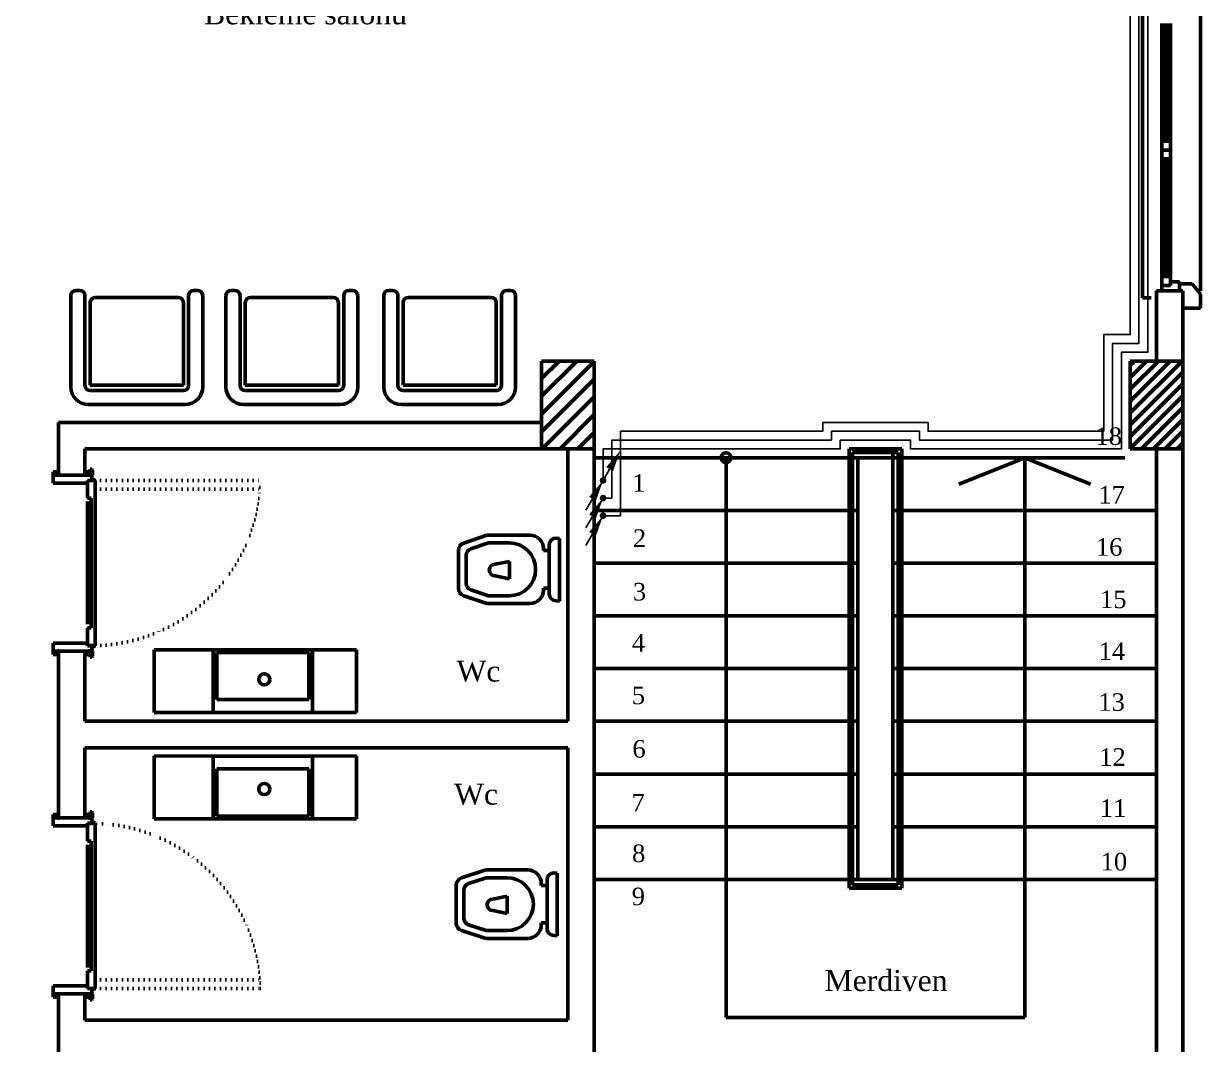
# Model space of a CAD drawing. Header units: millimetres. Extents: x 2046 to 14753, y 2361 to 29276.
# Drawn here: x 7381 to 8051, y 18442 to 19023 of the extents above; entities that cross this region are included whole.
import ezdxf

# ---------------------------------------------------------------- set-up
doc = ezdxf.new("R2010")
doc.units = ezdxf.units.MM
doc.linetypes.add('ACAD_ISO07W100', pattern=[3, 0, -3])
doc.layers.add('A.O. DUVAR', color=7, linetype='Continuous', lineweight=50)
for name, color, linetype in [('BLK-DATA', 2, 'Continuous'), ('telefon', 6, 'Continuous'), ('tv', 4, 'Continuous')]:
    doc.layers.add(name, color=color, linetype=linetype)
doc.styles.add('A.O. MALZEME', font='times.ttf', dxfattribs={"height": 10})

msp = doc.modelspace()

# ---------------------------------------------------------------- linework, layer by layer
at = {"layer": 'A.O. DUVAR'}
for p, q in [((8018.152, 18866.858), (8018.152, 19034.858)), ((8018.152, 18866.858), (8018.152, 19034.858)), ((8051.152, 18870.843), (8051.152, 19032.873)), ((8051.152, 18870.843), (8051.152, 19032.873)), ((8029.152, 19022.858), (8029.152, 18955.858)), ((8029.152, 19022.858), (8029.152, 18955.858)), ((8030.652, 19022.858), (8030.652, 18955.858)), ((8030.652, 19022.858), (8030.652, 18955.858)), ((8031.652, 19022.858), (8031.652, 18955.858)), ((8031.652, 19022.858), (8031.652, 18955.858)), ((8032.652, 19022.858), (8032.652, 18955.858)), ((8032.652, 19022.858), (8032.652, 18955.858)), ((8034.152, 18955.858), (8034.152, 19022.858)), ((8034.152, 18955.858), (8034.152, 19022.858)), ((8029.152, 18955.858), (8029.152, 18950.858)), ((8034.152, 18955.858), (8029.152, 18955.858)), ((8029.152, 18955.858), (8029.152, 18950.858)), ((8034.152, 18955.858), (8029.152, 18955.858)), ((8029.152, 18945.858), (8029.152, 18950.858)), ((8029.152, 18950.858), (8034.152, 18950.858)), ((8029.152, 18950.858), (8034.152, 18950.858)), ((8029.152, 18945.858), (8029.152, 18950.858)), ((8029.152, 18950.858), (8034.152, 18950.858)), ((8029.152, 18950.858), (8034.152, 18950.858)), ((8034.152, 18950.858), (8034.152, 18955.858)), ((8034.152, 18950.858), (8034.152, 18955.858)), ((8034.152, 18950.858), (8034.152, 18945.858)), ((8034.152, 18950.858), (8034.152, 18945.858)), ((8034.152, 18945.858), (8029.152, 18945.858)), ((8029.152, 18878.858), (8029.152, 18945.858)), ((8034.152, 18945.858), (8029.152, 18945.858)), ((8029.152, 18878.858), (8029.152, 18945.858)), ((8030.652, 18878.858), (8030.652, 18945.858)), ((8030.652, 18878.858), (8030.652, 18945.858)), ((8031.652, 18878.858), (8031.652, 18945.858)), ((8031.652, 18878.858), (8031.652, 18945.858)), ((8032.652, 18878.858), (8032.652, 18945.858)), ((8032.652, 18878.858), (8032.652, 18945.858)), ((8034.152, 18945.858), (8034.152, 18878.858)), ((8034.152, 18945.858), (8034.152, 18878.858)), ((8029.152, 18873.858), (8029.152, 18878.858)), ((8029.152, 18878.858), (8034.152, 18878.858)), ((8029.152, 18873.858), (8029.152, 18878.858)), ((8029.152, 18878.858), (8034.152, 18878.858)), ((8034.152, 18878.858), (8034.152, 18873.858)), ((8034.152, 18878.858), (8034.152, 18873.858)), ((8026.152, 18830.858), (8026.152, 18870.858)), ((8026.152, 18870.858), (8041.152, 18870.858)), ((8029.152, 18870.858), (8029.152, 18873.858)), ((8029.152, 18873.858), (8034.152, 18873.858)), ((8034.152, 18873.858), (8029.152, 18873.858)), ((8029.152, 18870.858), (8029.152, 18873.858)), ((8029.152, 18873.858), (8034.152, 18873.858)), ((8034.152, 18873.858), (8029.152, 18873.858)), ((8039.152, 18870.858), (8029.152, 18870.858)), ((8039.152, 18870.858), (8029.152, 18870.858)), ((8034.152, 18873.858), (8034.152, 18875.858)), ((8034.152, 18875.858), (8039.152, 18875.858)), ((8034.152, 18873.858), (8034.152, 18875.858)), ((8034.152, 18875.858), (8039.152, 18875.858)), ((8039.152, 18875.858), (8039.152, 18870.858)), ((8039.152, 18875.858), (8039.152, 18870.858)), ((8041.152, 18870.858), (8041.152, 18830.858)), ((8023.152, 18866.858), (8018.152, 18866.858)), ((8023.152, 18866.858), (8018.152, 18866.858)), ((7676.152, 18830.858), (7706.152, 18830.858)), ((7676.152, 18780.858), (7676.152, 18830.858)), ((7706.152, 18830.858), (7706.152, 18780.858)), ((8011.152, 18830.858), (8041.152, 18830.858)), ((8011.152, 18780.858), (8011.152, 18830.858)), ((8041.152, 18830.858), (8026.152, 18830.858)), ((8041.152, 18830.858), (8041.152, 18780.858)), ((7401.152, 18765.858), (7401.152, 18795.858)), ((7401.152, 18795.858), (7676.152, 18795.858)), ((7676.152, 18795.858), (7676.152, 18780.858)), ((7676.152, 18780.858), (7416.152, 18780.858)), ((7416.152, 18780.858), (7416.152, 18765.858)), ((7706.152, 18780.858), (7676.152, 18780.858)), ((7691.152, 18625.858), (7691.152, 18780.858)), ((7691.152, 18780.858), (7706.152, 18780.858)), ((7706.152, 18780.858), (7706.152, 18400.858)), ((7706.152, 18775.858), (7856.152, 18775.858)), ((7781.152, 18775.858), (7781.152, 18457.295)), ((7851.152, 18780.858), (7881.152, 18780.858)), ((7851.152, 18530.858), (7851.152, 18780.858)), ((7853.152, 18778.858), (7879.152, 18778.858)), ((7853.152, 18532.858), (7853.152, 18778.858)), ((7856.152, 18535.858), (7856.152, 18775.858)), ((7856.152, 18775.858), (7876.152, 18775.858)), ((7876.152, 18778.858), (7876.152, 18775.858)), ((7876.152, 18775.858), (7921.152, 18775.858)), ((7876.152, 18535.858), (7876.152, 18775.858)), ((7879.152, 18778.858), (7879.152, 18532.858)), ((7881.152, 18780.858), (7881.152, 18530.858)), ((7951.152, 18775.858), (7913.652, 18760.858)), ((7921.152, 18775.858), (8008.152, 18775.858)), ((7951.152, 18457.295), (7951.152, 18775.858)), ((7951.152, 18775.858), (7988.652, 18760.858)), ((8041.152, 18780.858), (8011.152, 18780.858)), ((8026.152, 18780.858), (8041.152, 18780.858)), ((8026.152, 18420.858), (8026.152, 18780.858)), ((8041.152, 18780.858), (8041.152, 18420.858)), ((7419.202, 18765.336), (7419.202, 18769.336)), ((7419.202, 18769.336), (7420.152, 18769.336)), ((7420.152, 18769.336), (7420.652, 18768.836)), ((7398.152, 18765.858), (7398.152, 18767.858)), ((7398.152, 18767.858), (7401.152, 18767.858)), ((7401.152, 18765.858), (7398.152, 18765.858)), ((7398.152, 18765.858), (7398.152, 18761.358)), ((7401.152, 18767.858), (7401.152, 18765.858)), ((7416.152, 18765.858), (7401.152, 18765.858)), ((7416.152, 18765.858), (7401.152, 18765.858)), ((7419.152, 18767.858), (7416.152, 18767.858)), ((7416.152, 18767.858), (7416.152, 18765.858)), ((7419.152, 18765.858), (7416.152, 18765.858)), ((7417.652, 18761.358), (7417.652, 18762.858)), ((7417.652, 18762.858), (7420.652, 18762.858)), ((7417.714, 18762.786), (7417.714, 18759.858)), ((7417.714, 18762.786), (7420.714, 18762.786)), ((7419.152, 18765.858), (7419.152, 18767.858)), ((7419.152, 18764.911), (7419.152, 18765.858)), ((7420.152, 18764.911), (7419.152, 18764.911)), ((7420.152, 18765.336), (7419.202, 18765.336)), ((7420.652, 18765.836), (7420.152, 18765.336)), ((7420.652, 18764.411), (7420.152, 18764.911)), ((7420.652, 18768.836), (7420.652, 18765.836)), ((7420.652, 18762.858), (7420.652, 18764.411)), ((7421.214, 18763.411), (7420.714, 18763.411)), ((7420.714, 18763.411), (7420.714, 18762.786)), ((7422.08, 18762.911), (7421.214, 18763.411)), ((7422.08, 18668.858), (7422.08, 18762.911)), ((7398.152, 18761.358), (7417.652, 18761.358)), ((7417.714, 18759.858), (7417.714, 18752.858)), ((7417.714, 18750.858), (7417.714, 18681.043)), ((7417.718, 18752.858), (7419.714, 18752.858)), ((7419.714, 18752.858), (7419.714, 18679.043)), ((7706.152, 18745.858), (7856.152, 18745.858)), ((7876.152, 18745.858), (7921.152, 18745.858)), ((7921.152, 18745.858), (8026.152, 18745.858)), ((7706.152, 18715.858), (7856.152, 18715.858)), ((7876.152, 18715.858), (7921.152, 18715.858)), ((7921.152, 18715.858), (8026.152, 18715.858)), ((7706.152, 18685.858), (7856.152, 18685.858)), ((7876.152, 18685.858), (7921.152, 18685.858)), ((7921.152, 18685.858), (8026.152, 18685.858)), ((7417.714, 18679.043), (7419.714, 18679.043)), ((7417.714, 18679.043), (7417.714, 18669.043)), ((7398.152, 18670.358), (7417.652, 18670.358)), ((7398.152, 18665.858), (7398.152, 18670.358)), ((7417.652, 18670.358), (7417.652, 18668.858)), ((7417.652, 18668.858), (7420.652, 18668.858)), ((7420.713, 18669.043), (7417.714, 18669.043)), ((7420.652, 18668.858), (7420.652, 18667.381)), ((7420.714, 18668.358), (7420.713, 18669.043)), ((7421.214, 18668.358), (7422.08, 18668.858)), ((7398.152, 18665.858), (7398.152, 18663.858)), ((7401.152, 18665.858), (7398.152, 18665.858)), ((7398.152, 18663.858), (7401.152, 18663.858)), ((7416.152, 18665.858), (7401.152, 18665.858)), ((7401.152, 18663.858), (7401.152, 18665.858)), ((7401.152, 18570.858), (7401.152, 18665.858)), ((7401.152, 18665.858), (7416.152, 18665.858)), ((7419.152, 18665.858), (7416.152, 18665.858)), ((7416.152, 18663.858), (7416.152, 18665.858)), ((7416.152, 18665.858), (7416.152, 18625.858)), ((7419.152, 18663.858), (7416.152, 18663.858)), ((7420.152, 18666.881), (7419.152, 18666.881)), ((7419.152, 18666.881), (7419.152, 18665.858)), ((7419.152, 18665.858), (7419.152, 18663.858)), ((7419.202, 18666.381), (7419.202, 18662.381)), ((7420.152, 18666.381), (7419.202, 18666.381)), ((7419.202, 18662.381), (7420.152, 18662.381)), ((7420.652, 18667.381), (7420.152, 18666.881)), ((7420.652, 18665.881), (7420.152, 18666.381)), ((7420.152, 18662.381), (7420.652, 18662.881)), ((7420.652, 18662.881), (7420.652, 18665.881)), ((7420.714, 18668.358), (7421.214, 18668.358)), ((7706.152, 18655.858), (7856.152, 18655.858)), ((7876.152, 18655.858), (7921.152, 18655.858)), ((7921.152, 18655.858), (8026.152, 18655.858)), ((7416.152, 18625.858), (7691.152, 18625.858)), ((7706.152, 18625.858), (7856.152, 18625.858)), ((7876.152, 18625.858), (7921.152, 18625.858)), ((7921.152, 18625.858), (8026.152, 18625.858)), ((7691.152, 18610.858), (7416.152, 18610.858)), ((7416.152, 18610.858), (7416.152, 18570.858)), ((7691.152, 18455.858), (7691.152, 18610.858)), ((7706.152, 18595.858), (7856.152, 18595.858)), ((7876.152, 18595.858), (7921.152, 18595.858)), ((7921.152, 18595.858), (8026.152, 18595.858)), ((7398.152, 18570.858), (7398.152, 18572.858)), ((7398.152, 18572.858), (7401.152, 18572.858)), ((7398.152, 18570.858), (7398.152, 18566.358)), ((7401.152, 18570.858), (7398.152, 18570.858)), ((7401.152, 18572.858), (7401.152, 18570.858)), ((7416.152, 18570.858), (7401.152, 18570.858)), ((7416.152, 18570.858), (7401.152, 18570.858)), ((7419.152, 18572.858), (7416.152, 18572.858)), ((7416.152, 18572.858), (7416.152, 18570.858)), ((7419.152, 18570.858), (7416.152, 18570.858)), ((7419.152, 18570.858), (7419.152, 18572.858)), ((7419.152, 18569.836), (7419.152, 18570.858)), ((7420.152, 18569.836), (7419.152, 18569.836)), ((7419.202, 18570.336), (7419.202, 18574.336)), ((7419.202, 18574.336), (7420.152, 18574.336)), ((7420.152, 18570.336), (7419.202, 18570.336)), ((7420.152, 18574.336), (7420.652, 18573.836)), ((7420.652, 18570.836), (7420.152, 18570.336)), ((7420.652, 18569.336), (7420.152, 18569.836)), ((7420.652, 18573.836), (7420.652, 18570.836)), ((7420.652, 18567.858), (7420.652, 18569.336)), ((7420.714, 18568.359), (7420.713, 18567.674)), ((7420.714, 18568.359), (7421.214, 18568.359)), ((7421.214, 18568.359), (7422.08, 18567.859)), ((7398.152, 18566.358), (7417.652, 18566.358)), ((7417.652, 18566.358), (7417.652, 18567.858)), ((7417.652, 18567.858), (7420.652, 18567.858)), ((7420.713, 18567.674), (7417.714, 18567.674)), ((7417.714, 18557.674), (7417.714, 18567.674)), ((7422.08, 18567.859), (7422.08, 18473.806)), ((7706.152, 18565.858), (7856.152, 18565.858)), ((7876.152, 18565.858), (7921.152, 18565.858)), ((7921.152, 18565.858), (8026.152, 18565.858)), ((7417.714, 18557.674), (7419.714, 18557.674)), ((7417.714, 18485.858), (7417.714, 18555.674)), ((7419.714, 18483.858), (7419.714, 18557.674)), ((7706.152, 18535.858), (7856.152, 18535.858)), ((7856.152, 18535.858), (7876.152, 18535.858)), ((7876.152, 18535.858), (8026.152, 18535.858)), ((7881.152, 18530.858), (7851.152, 18530.858)), ((7879.152, 18532.858), (7853.152, 18532.858)), ((7417.714, 18476.859), (7417.714, 18483.858)), ((7417.718, 18483.858), (7419.714, 18483.858)), ((7398.152, 18475.358), (7417.652, 18475.358)), ((7398.152, 18470.858), (7398.152, 18475.358)), ((7417.652, 18475.358), (7417.652, 18473.858)), ((7417.714, 18473.931), (7417.714, 18476.859)), ((7398.152, 18470.858), (7398.152, 18468.858)), ((7401.152, 18470.858), (7398.152, 18470.858)), ((7398.152, 18468.858), (7401.152, 18468.858)), ((7416.152, 18470.858), (7401.152, 18470.858)), ((7401.152, 18468.858), (7401.152, 18470.858)), ((7401.152, 18355.858), (7401.152, 18470.858)), ((7401.152, 18470.858), (7416.152, 18470.858)), ((7416.152, 18468.858), (7416.152, 18470.858)), ((7419.152, 18470.858), (7416.152, 18470.858)), ((7416.152, 18470.858), (7416.152, 18455.858)), ((7419.152, 18468.858), (7416.152, 18468.858)), ((7417.652, 18473.858), (7420.652, 18473.858)), ((7417.714, 18473.931), (7420.714, 18473.931)), ((7419.152, 18471.806), (7419.152, 18470.858)), ((7420.152, 18471.806), (7419.152, 18471.806)), ((7419.152, 18470.858), (7419.152, 18468.858)), ((7419.202, 18471.381), (7419.202, 18467.381)), ((7420.152, 18471.381), (7419.202, 18471.381)), ((7420.652, 18472.306), (7420.152, 18471.806)), ((7420.652, 18470.881), (7420.152, 18471.381)), ((7420.152, 18467.381), (7420.652, 18467.881)), ((7420.652, 18473.858), (7420.652, 18472.306)), ((7420.652, 18467.881), (7420.652, 18470.881)), ((7420.714, 18473.306), (7420.714, 18473.931)), ((7421.214, 18473.306), (7420.714, 18473.306)), ((7422.08, 18473.806), (7421.214, 18473.306)), ((7419.202, 18467.381), (7420.152, 18467.381)), ((7416.152, 18455.858), (7691.152, 18455.858)), ((7781.152, 18457.295), (7951.152, 18457.295))]:
    msp.add_line(p, q, dxfattribs=at)
at = {"layer": 'A.O. DUVAR', "linetype": 'Continuous'}
for p, q in [((7413.278, 18871.034), (7411.278, 18871.034)), ((7480.278, 18871.034), (7478.278, 18871.034)), ((7501.517, 18871.034), (7499.517, 18871.034)), ((7568.517, 18871.034), (7566.517, 18871.034)), ((7591.343, 18871.034), (7589.343, 18871.034)), ((7658.343, 18871.034), (7656.343, 18871.034)), ((7408.278, 18868.034), (7408.278, 18816.034)), ((7416.278, 18817.034), (7416.278, 18868.034)), ((7419.278, 18864.034), (7419.278, 18817.034)), ((7469.278, 18867.034), (7422.278, 18867.034)), ((7472.278, 18817.034), (7472.278, 18864.034)), ((7475.278, 18868.034), (7475.278, 18817.034)), ((7483.278, 18816.034), (7483.278, 18868.034)), ((7496.517, 18868.034), (7496.517, 18816.034)), ((7504.517, 18817.034), (7504.517, 18868.034)), ((7507.517, 18864.034), (7507.517, 18817.034)), ((7557.517, 18867.034), (7510.517, 18867.034)), ((7560.517, 18817.034), (7560.517, 18864.034)), ((7563.517, 18868.034), (7563.517, 18817.034)), ((7571.517, 18816.034), (7571.517, 18868.034)), ((7586.343, 18868.034), (7586.343, 18816.034)), ((7594.343, 18817.034), (7594.343, 18868.034)), ((7597.343, 18864.034), (7597.343, 18817.034)), ((7647.343, 18867.034), (7600.343, 18867.034)), ((7650.343, 18817.034), (7650.343, 18864.034)), ((7653.343, 18868.034), (7653.343, 18817.034)), ((7661.343, 18816.034), (7661.343, 18868.034)), ((7419.278, 18817.034), (7472.278, 18817.034)), ((7507.517, 18817.034), (7560.517, 18817.034)), ((7597.343, 18817.034), (7650.343, 18817.034)), ((7472.778, 18814.034), (7419.278, 18814.034)), ((7472.278, 18814.034), (7472.778, 18814.034)), ((7561.017, 18814.034), (7507.517, 18814.034)), ((7560.517, 18814.034), (7561.017, 18814.034)), ((7650.843, 18814.034), (7597.343, 18814.034)), ((7650.343, 18814.034), (7650.843, 18814.034)), ((7418.278, 18806.034), (7470.778, 18806.034)), ((7470.778, 18806.034), (7473.278, 18806.034)), ((7506.517, 18806.034), (7559.017, 18806.034)), ((7559.017, 18806.034), (7561.517, 18806.034)), ((7596.343, 18806.034), (7648.843, 18806.034)), ((7648.843, 18806.034), (7651.343, 18806.034)), ((7631.837, 18727.274), (7644.482, 18731.489)), ((7646.221, 18731.771), (7669.528, 18731.771)), ((7684.378, 18730.121), (7686.343, 18729.943)), ((7686.343, 18729.943), (7686.343, 18694.303)), ((7628.828, 18701.503), (7628.828, 18723.1)), ((7635.861, 18723.978), (7645.873, 18727.315)), ((7646.221, 18727.371), (7657.67, 18727.371)), ((7677.228, 18724.071), (7677.228, 18722.971)), ((7677.228, 18722.971), (7680.528, 18722.971)), ((7680.528, 18698.331), (7680.528, 18726.271)), ((7633.228, 18704.278), (7633.228, 18720.325)), ((7649.649, 18715.209), (7657.899, 18716.859)), ((7657.899, 18716.859), (7657.899, 18706.959)), ((7680.387, 18718.571), (7680.528, 18718.571)), ((7657.899, 18706.959), (7649.649, 18708.609)), ((7680.528, 18706.031), (7680.387, 18706.031)), ((7644.482, 18693.114), (7631.837, 18697.329)), ((7645.873, 18697.288), (7635.861, 18700.625)), ((7657.67, 18697.231), (7646.221, 18697.231)), ((7680.528, 18701.631), (7677.228, 18701.631)), ((7677.228, 18701.631), (7677.228, 18700.531)), ((7669.528, 18692.831), (7646.221, 18692.831)), ((7686.343, 18694.303), (7684.378, 18694.481)), ((7489.31, 18666.62), (7455.67, 18666.62)), ((7455.67, 18666.62), (7455.67, 18630.918)), ((7489.31, 18666.62), (7489.302, 18630.918)), ((7489.31, 18666.62), (7545.779, 18666.607)), ((7491.31, 18665.071), (7491.304, 18638.285)), ((7491.31, 18665.071), (7543.778, 18665.059)), ((7543.778, 18665.059), (7543.773, 18638.273)), ((7545.779, 18666.607), (7545.771, 18630.905)), ((7545.78, 18666.607), (7570.78, 18666.596)), ((7570.78, 18666.596), (7570.763, 18630.893)), ((7491.304, 18638.285), (7543.773, 18638.273)), ((7455.67, 18630.918), (7489.302, 18630.949)), ((7489.302, 18630.949), (7545.771, 18630.936)), ((7570.763, 18630.893), (7545.771, 18630.936)), ((7455.67, 18570.423), (7455.67, 18606.126)), ((7455.67, 18606.126), (7489.302, 18606.094)), ((7489.31, 18570.423), (7489.302, 18606.126)), ((7489.302, 18606.094), (7545.771, 18606.107)), ((7570.763, 18606.15), (7545.771, 18606.107)), ((7545.779, 18570.436), (7545.771, 18606.139)), ((7570.78, 18570.448), (7570.763, 18606.15)), ((7491.304, 18598.758), (7543.773, 18598.77)), ((7491.31, 18571.972), (7491.304, 18598.758)), ((7543.778, 18571.984), (7543.773, 18598.77)), ((7489.31, 18570.423), (7455.67, 18570.423)), ((7489.31, 18570.423), (7545.779, 18570.436)), ((7491.31, 18571.972), (7543.778, 18571.984)), ((7545.78, 18570.436), (7570.78, 18570.448)), ((7644.975, 18541.288), (7668.283, 18541.288)), ((7630.591, 18536.79), (7643.236, 18541.005)), ((7634.615, 18533.494), (7644.627, 18536.831)), ((7644.975, 18536.888), (7656.425, 18536.888)), ((7679.283, 18507.848), (7679.283, 18535.788)), ((7683.133, 18539.638), (7685.097, 18539.459)), ((7685.097, 18539.459), (7685.097, 18503.819)), ((7627.583, 18511.019), (7627.583, 18532.616)), ((7631.983, 18513.794), (7631.983, 18529.841)), ((7675.983, 18533.588), (7675.983, 18532.488)), ((7675.983, 18532.488), (7679.283, 18532.488)), ((7679.141, 18528.088), (7679.283, 18528.088)), ((7648.403, 18524.726), (7656.653, 18526.376)), ((7656.653, 18526.376), (7656.653, 18516.476)), ((7656.653, 18516.476), (7648.403, 18518.126)), ((7679.283, 18515.548), (7679.141, 18515.548)), ((7644.627, 18506.804), (7634.615, 18510.141)), ((7679.283, 18511.148), (7675.983, 18511.148)), ((7675.983, 18511.148), (7675.983, 18510.048)), ((7643.236, 18502.63), (7630.591, 18506.845)), ((7656.425, 18506.748), (7644.975, 18506.748)), ((7668.283, 18502.348), (7644.975, 18502.348)), ((7685.097, 18503.819), (7683.133, 18503.998))]:
    msp.add_line(p, q, dxfattribs=at)
at = {"layer": 'A.O. DUVAR', "ltscale": 100}
for p, q in [((8039.152, 18870.858), (8039.152, 18874.858)), ((8039.152, 18874.858), (8046.354, 18874.858)), ((8039.152, 18870.858), (8039.152, 18874.858)), ((8039.152, 18874.858), (8046.354, 18874.858)), ((8041.152, 18870.858), (8039.152, 18870.858)), ((8041.152, 18870.858), (8039.152, 18870.858)), ((8041.152, 18860.858), (8041.152, 18870.858)), ((8041.152, 18860.858), (8041.152, 18870.858)), ((8046.354, 18874.858), (8051.152, 18868.843)), ((8046.354, 18874.858), (8051.152, 18868.843)), ((8051.152, 18868.843), (8051.152, 18860.858)), ((8051.152, 18868.843), (8051.152, 18860.858)), ((8051.152, 18860.858), (8041.152, 18860.858)), ((8051.152, 18860.858), (8041.152, 18860.858))]:
    msp.add_line(p, q, dxfattribs=at)
at = {"layer": 'A.O. DUVAR', "linetype": 'Continuous', "ltscale": 10}
for p, q in [((7676.152, 18820.874), (7686.136, 18830.858)), ((7676.152, 18810.772), (7696.239, 18830.858)), ((7676.152, 18800.669), (7706.152, 18830.669)), ((7679.94, 18829.713), (7679.94, 18829.713)), ((7690.043, 18829.713), (7690.043, 18829.713)), ((7700.145, 18829.713), (7700.145, 18829.713)), ((8011.152, 18828.278), (8013.732, 18830.858)), ((8011.152, 18821.543), (8020.468, 18830.858)), ((8011.152, 18814.808), (8027.203, 18830.858)), ((8011.152, 18808.073), (8033.938, 18830.858)), ((8011.152, 18801.338), (8040.673, 18830.858)), ((7684.991, 18824.662), (7684.991, 18824.662)), ((7695.094, 18824.662), (7695.094, 18824.662)), ((7705.197, 18824.662), (7705.197, 18824.662)), ((8011.152, 18794.602), (8041.152, 18824.602)), ((8014.271, 18828.029), (8014.271, 18828.029)), ((8017.639, 18824.662), (8017.639, 18824.662)), ((8021.006, 18828.029), (8021.006, 18828.029)), ((8024.374, 18824.662), (8024.374, 18824.662)), ((8027.741, 18828.029), (8027.741, 18828.029)), ((8031.109, 18824.662), (8031.109, 18824.662)), ((8034.477, 18828.029), (8034.477, 18828.029)), ((8037.844, 18824.662), (8037.844, 18824.662)), ((7676.152, 18790.566), (7706.152, 18820.566)), ((7679.94, 18819.61), (7679.94, 18819.61)), ((7690.043, 18819.61), (7690.043, 18819.61)), ((7700.145, 18819.61), (7700.145, 18819.61)), ((8011.152, 18787.867), (8041.152, 18817.867)), ((8014.271, 18821.294), (8014.271, 18821.294)), ((8017.639, 18817.927), (8017.639, 18817.927)), ((8021.006, 18821.294), (8021.006, 18821.294)), ((8024.374, 18817.927), (8024.374, 18817.927)), ((8027.741, 18821.294), (8027.741, 18821.294)), ((8031.109, 18817.927), (8031.109, 18817.927)), ((8034.477, 18821.294), (8034.477, 18821.294)), ((8037.844, 18817.927), (8037.844, 18817.927)), ((7676.547, 18780.858), (7706.152, 18810.463)), ((7679.94, 18809.508), (7679.94, 18809.508)), ((7684.991, 18814.559), (7684.991, 18814.559)), ((7690.043, 18809.508), (7690.043, 18809.508)), ((7695.094, 18814.559), (7695.094, 18814.559)), ((7700.145, 18809.508), (7700.145, 18809.508)), ((7705.197, 18814.559), (7705.197, 18814.559)), ((8011.152, 18781.132), (8041.152, 18811.132)), ((8014.271, 18814.559), (8014.271, 18814.559)), ((8017.639, 18811.192), (8017.639, 18811.192)), ((8021.006, 18814.559), (8021.006, 18814.559)), ((8024.374, 18811.192), (8024.374, 18811.192)), ((8027.741, 18814.559), (8027.741, 18814.559)), ((8031.109, 18811.192), (8031.109, 18811.192)), ((8034.477, 18814.559), (8034.477, 18814.559)), ((8037.844, 18811.192), (8037.844, 18811.192)), ((7684.991, 18804.456), (7684.991, 18804.456)), ((7695.094, 18804.456), (7695.094, 18804.456)), ((7705.197, 18804.456), (7705.197, 18804.456)), ((8014.271, 18807.824), (8014.271, 18807.824)), ((8017.614, 18780.858), (8041.152, 18804.397)), ((8017.639, 18804.456), (8017.639, 18804.456)), ((8021.006, 18807.824), (8021.006, 18807.824)), ((8024.374, 18804.456), (8024.374, 18804.456)), ((8027.741, 18807.824), (8027.741, 18807.824)), ((8031.109, 18804.456), (8031.109, 18804.456)), ((8034.477, 18807.824), (8034.477, 18807.824)), ((8037.844, 18804.456), (8037.844, 18804.456)), ((7679.94, 18799.405), (7679.94, 18799.405)), ((7686.65, 18780.858), (7706.152, 18800.36)), ((7690.043, 18799.405), (7690.043, 18799.405)), ((7700.145, 18799.405), (7700.145, 18799.405)), ((8014.271, 18801.089), (8014.271, 18801.089)), ((8017.639, 18797.721), (8017.639, 18797.721)), ((8021.006, 18801.089), (8021.006, 18801.089)), ((8024.349, 18780.858), (8041.152, 18797.662)), ((8024.374, 18797.721), (8024.374, 18797.721)), ((8027.741, 18801.089), (8027.741, 18801.089)), ((8031.109, 18797.721), (8031.109, 18797.721)), ((8034.477, 18801.089), (8034.477, 18801.089)), ((8037.844, 18797.721), (8037.844, 18797.721)), ((7679.94, 18789.302), (7679.94, 18789.302)), ((7684.991, 18794.354), (7684.991, 18794.354)), ((7690.043, 18789.302), (7690.043, 18789.302)), ((7695.094, 18794.354), (7695.094, 18794.354)), ((7696.753, 18780.858), (7706.152, 18790.258)), ((7700.145, 18789.302), (7700.145, 18789.302)), ((7705.197, 18794.354), (7705.197, 18794.354)), ((8014.271, 18794.354), (8014.271, 18794.354)), ((8017.639, 18790.986), (8017.639, 18790.986)), ((8021.006, 18794.354), (8021.006, 18794.354)), ((8024.374, 18790.986), (8024.374, 18790.986)), ((8027.741, 18794.354), (8027.741, 18794.354)), ((8031.084, 18780.858), (8041.152, 18790.926)), ((8031.109, 18790.986), (8031.109, 18790.986)), ((8034.477, 18794.354), (8034.477, 18794.354)), ((8037.844, 18790.986), (8037.844, 18790.986)), ((7684.991, 18784.251), (7684.991, 18784.251)), ((7695.094, 18784.251), (7695.094, 18784.251)), ((7705.197, 18784.251), (7705.197, 18784.251)), ((8014.271, 18787.618), (8014.271, 18787.618)), ((8017.639, 18784.251), (8017.639, 18784.251)), ((8021.006, 18787.618), (8021.006, 18787.618)), ((8024.374, 18784.251), (8024.374, 18784.251)), ((8027.741, 18787.618), (8027.741, 18787.618)), ((8031.109, 18784.251), (8031.109, 18784.251)), ((8034.477, 18787.618), (8034.477, 18787.618)), ((8037.819, 18780.858), (8041.152, 18784.191)), ((8037.844, 18784.251), (8037.844, 18784.251)), ((8014.271, 18780.883), (8014.271, 18780.883)), ((8021.006, 18780.883), (8021.006, 18780.883)), ((8027.741, 18780.883), (8027.741, 18780.883)), ((8034.477, 18780.883), (8034.477, 18780.883))]:
    msp.add_line(p, q, dxfattribs=at)
at = {"layer": 'A.O. DUVAR', "linetype": 'ACAD_ISO07W100'}
for p, q in [((7422.08, 18762.911), (7516.08, 18762.911)), ((7422.08, 18757.911), (7516.08, 18757.911)), ((7422.08, 18478.806), (7516.08, 18478.806)), ((7422.08, 18473.806), (7516.08, 18473.806))]:
    msp.add_line(p, q, dxfattribs=at)
at = {"layer": 'A.O. DUVAR'}
msp.add_circle((7781.152, 18775.858), 2.781, dxfattribs=at)
at = {"layer": 'A.O. DUVAR', "linetype": 'Continuous'}
for centre in [(7518.349, 18649.732), (7518.349, 18587.311)]:
    msp.add_circle(centre, 3.181, dxfattribs=at)
for centre, radius, start, end in [((7411.278, 18868.034), 3, 90, 180), ((7413.278, 18868.034), 3, 0, 90), ((7478.278, 18868.034), 3, 90, 180), ((7480.278, 18868.034), 3, 0, 90), ((7499.517, 18868.034), 3, 90, 180), ((7501.517, 18868.034), 3, 0, 90), ((7566.517, 18868.034), 3, 90, 180), ((7568.517, 18868.034), 3, 0, 90), ((7589.343, 18868.034), 3, 90, 180), ((7591.343, 18868.034), 3, 0, 90), ((7656.343, 18868.034), 3, 90, 180), ((7658.343, 18868.034), 3, 0, 90), ((7422.278, 18864.034), 3, 90, 180), ((7469.278, 18864.034), 3, 0, 90), ((7510.517, 18864.034), 3, 90, 180), ((7557.517, 18864.034), 3, 0, 90), ((7600.343, 18864.034), 3, 90, 180), ((7647.343, 18864.034), 3, 0, 90), ((7418.278, 18816.034), 10, 180, 270), ((7419.278, 18817.034), 3, 180, 270), ((7472.278, 18817.034), 3, 270, 0), ((7473.278, 18816.034), 10, 270, 0), ((7506.517, 18816.034), 10, 180, 270), ((7507.517, 18817.034), 3, 180, 270), ((7560.517, 18817.034), 3, 270, 0), ((7561.517, 18816.034), 10, 270, 0), ((7596.343, 18816.034), 10, 180, 270), ((7597.343, 18817.034), 3, 180, 270), ((7650.343, 18817.034), 3, 270, 0), ((7651.343, 18816.034), 10, 270, 0), ((7646.221, 18726.271), 5.5, 90, 108.434949), ((7669.528, 18724.071), 7.7, 0, 90), ((7684.378, 18726.271), 3.85, 90, 180), ((7633.228, 18723.1), 4.4, 108.434949, 180), ((7637.078, 18720.325), 3.85, 108.434949, 180), ((7646.221, 18726.271), 1.1, 90, 108.434949), ((7657.67, 18712.301), 15.07, 270, 90), ((7649.649, 18711.909), 3.3, 90, 270), ((7637.078, 18704.278), 3.85, 180, 251.565051), ((7633.228, 18701.503), 4.4, 180, 251.565051), ((7646.221, 18698.331), 1.1, 251.565051, 270), ((7669.528, 18700.531), 7.7, 270, 0), ((7684.378, 18698.331), 3.85, 180, 270), ((7646.221, 18698.331), 5.5, 251.565051, 270), ((7644.975, 18535.788), 5.5, 90, 108.434949), ((7668.283, 18533.588), 7.7, 0, 90), ((7631.983, 18532.616), 4.4, 108.434949, 180), ((7644.975, 18535.788), 1.1, 90, 108.434949), ((7656.425, 18521.818), 15.07, 270, 90), ((7683.133, 18535.788), 3.85, 90, 180), ((7635.833, 18529.841), 3.85, 108.434949, 180), ((7648.403, 18521.426), 3.3, 90, 270), ((7631.983, 18511.019), 4.4, 180, 251.565051), ((7635.833, 18513.794), 3.85, 180, 251.565051), ((7668.283, 18510.048), 7.7, 270, 0), ((7683.133, 18507.848), 3.85, 180, 270), ((7644.975, 18507.848), 5.5, 251.565051, 270), ((7644.975, 18507.848), 1.1, 251.565051, 270)]:
    msp.add_arc(centre, radius, start, end, dxfattribs=at)
at = {"layer": 'A.O. DUVAR', "linetype": 'ACAD_ISO07W100'}
for centre, start, end in [((7419.848, 18765.141), 271.360046, 358.672043), ((7419.848, 18471.575), 1.327957, 88.639954)]:
    msp.add_arc(centre, 96.258, start, end, dxfattribs=at)
at = {"layer": 'A.O. DUVAR'}
for p in [(7401.152, 18665.858), (7401.152, 18570.858)]:
    msp.add_point(p, dxfattribs=at)
at = {"layer": 'BLK-DATA'}
msp.add_line((7701.405, 18725.978), (7705.153, 18732.47), dxfattribs=at)
msp.add_lwpolyline([(7711.151, 18742.858), (7721.151, 18742.858), (7721.151, 18790.858), (7836.151, 18790.858), (7836.151, 18795.858), (7896.151, 18795.858), (7896.151, 18790.858), (7996.151, 18790.858), (7996.151, 18845.858), (8011.151, 18845.858), (8011.151, 19105.858), (7266.151, 19105.858), (7266.151, 18010.858), (7386.151, 18010.858), (7386.151, 18124.98)], dxfattribs=at)
msp.add_lwpolyline([(7705.153, 18732.47, 4.498, 0, 0), (7711.151, 18742.858, 0, 0, 0)], format="xyseb", dxfattribs=at)
at = {"layer": 'BLK-DATA', "const_width": 1.874}
msp.add_lwpolyline([(7710.214, 18742.858, 1), (7712.088, 18742.858, 1)], format="xyb", close=True, dxfattribs=at)
at = {"layer": 'telefon'}
msp.add_line((7701.405, 18735.978), (7705.153, 18742.47), dxfattribs=at)
msp.add_lwpolyline([(7391.152, 18141.339), (7391.152, 18005.858), (7261.152, 18005.858), (7261.152, 19110.858), (8016.152, 19110.858), (8016.152, 18840.858), (8001.152, 18840.858), (8001.152, 18785.858), (7891.152, 18785.858), (7891.152, 18790.858), (7881.152, 18790.858), (7841.151, 18790.858), (7841.151, 18785.858), (7716.151, 18785.858), (7716.151, 18762.858), (7716.151, 18752.858), (7711.151, 18752.858)], dxfattribs=at)
msp.add_lwpolyline([(7705.153, 18742.47, 4.498, 0, 0), (7711.151, 18752.858, 0, 0, 0)], format="xyseb", dxfattribs=at)
at = {"layer": 'telefon', "const_width": 1.874}
msp.add_lwpolyline([(7710.214, 18752.858, 1), (7712.088, 18752.858, 1)], format="xyb", close=True, dxfattribs=at)
at = {"layer": 'tv'}
for p, q in [((7711.151, 18762.858), (7714.899, 18769.351)), ((7701.405, 18745.978), (7705.153, 18752.47))]:
    msp.add_line(p, q, dxfattribs=at)
msp.add_lwpolyline([(7711.151, 18762.858), (7711.151, 18780.858), (7846.151, 18780.858), (7846.151, 18785.858), (7881.152, 18785.858), (7886.152, 18785.858), (7886.152, 18780.858), (8006.152, 18780.858), (8006.152, 18835.858), (8021.152, 18835.858), (8021.152, 19115.858), (7256.152, 19115.858), (7256.152, 18000.858), (7396.152, 18000.858), (7396.152, 18160.191)], dxfattribs=at)
for points in [[(7714.899, 18769.351, 4.498, 0, 0), (7720.897, 18779.739, 0, 0, 0)], [(7705.153, 18752.47, 4.498, 0, 0), (7711.151, 18762.858, 0, 0, 0)]]:
    msp.add_lwpolyline(points, format="xyseb", dxfattribs=at)
at = {"layer": 'tv', "const_width": 1.874}
msp.add_lwpolyline([(7710.214, 18762.858, 1), (7712.088, 18762.858, 1)], format="xyb", close=True, dxfattribs=at)

# ---------------------------------------------------------------- texts
at = {"layer": 'A.O. DUVAR', "style": 'A.O. MALZEME'}
for s, height, p in [('Bekleme salonu', 11.91743, (7484.054, 19022.431, 5.959)), ('18', 10, (7991.388, 18783.087)), ('1', 10, (7727.721, 18756.483)), ('17', 10, (7993.024, 18749.761)), ('2', 10, (7728.099, 18725.083)), ('16', 10, (7991.64, 18720.044)), ('3', 10, (7728.145, 18694.617)), ('15', 10, (7993.989, 18690.276)), ('4', 10, (7727.48, 18665.518)), ('14', 10, (7993.191, 18660.797)), ('Wc', 11.9174, (7627.746, 18648.477)), ('5', 10, (7727.482, 18635.591)), ('13', 10, (7993.025, 18631.832)), ('6', 10, (7727.851, 18605.182)), ('12', 10, (7993.528, 18600.524)), ('Wc', 11.9174, (7626.373, 18578.458)), ('7', 10, (7727.366, 18574.584)), ('11', 10, (7993.863, 18571.508)), ('8', 10, (7727.636, 18545.735)), ('10', 10, (7994.334, 18540.984)), ('9', 10, (7727.447, 18521.229)), ('Merdiven', 11.9174, (7837.22, 18472.437))]:
    msp.add_text(s, height=height, dxfattribs=at).set_placement(p)

doc.saveas('drawing.dxf')
